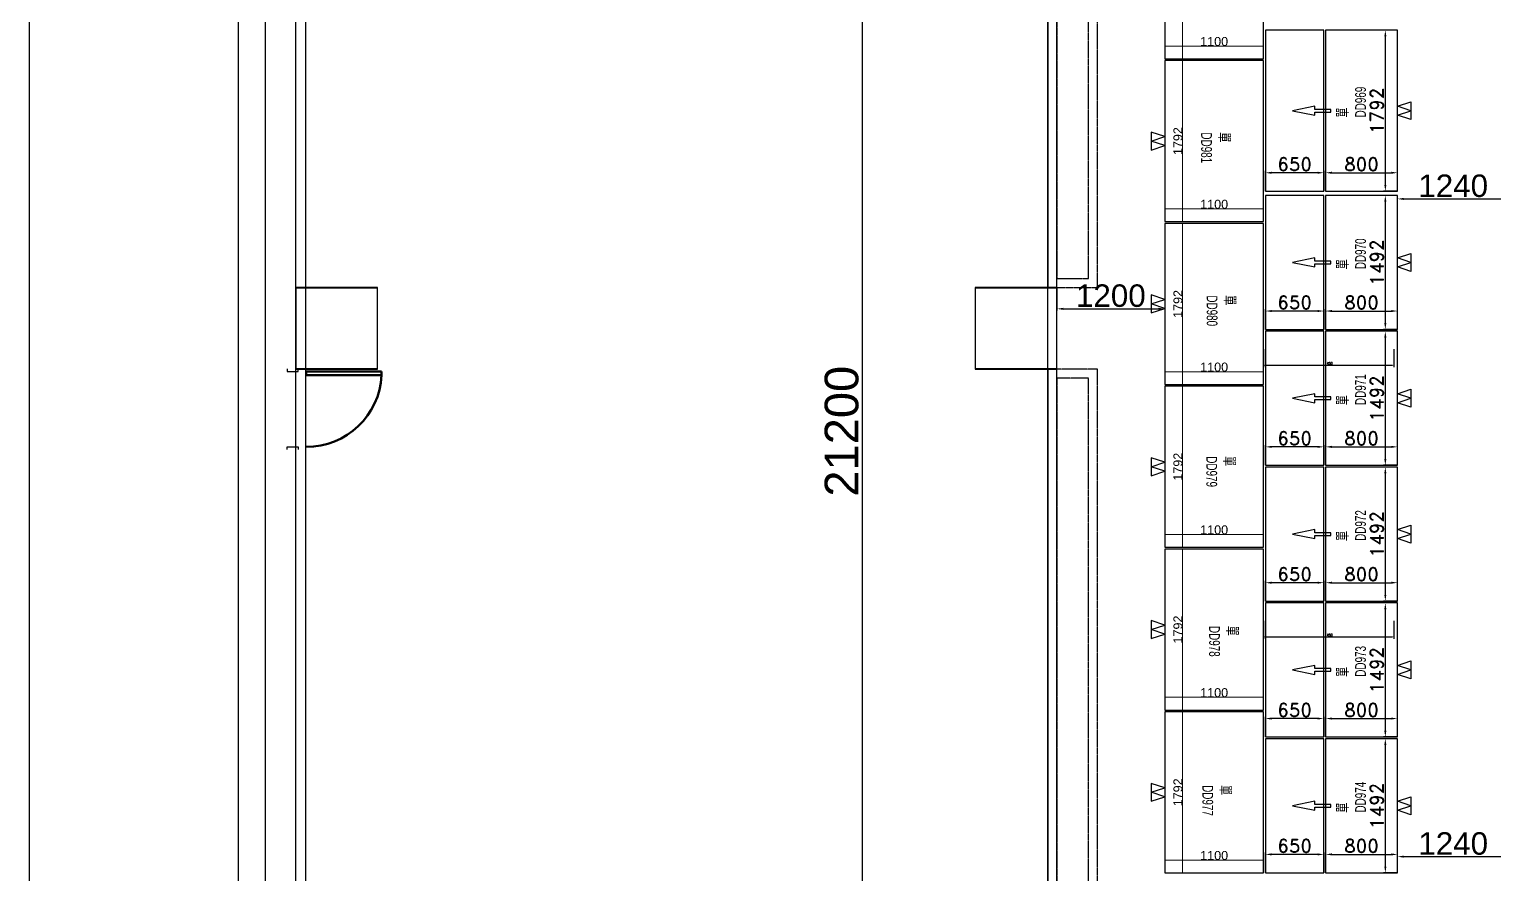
# Model space of a CAD drawing. Header units: millimetres. Extents: x 2191 to 43870, y 1353 to 35626.
# Drawn here: x 2191 to 18488, y 10656 to 20055 of the extents above; entities that cross this region are included whole.
import ezdxf

# ---------------------------------------------------------------- set-up
doc = ezdxf.new("R2010")
doc.units = ezdxf.units.MM
doc.linetypes.add('CENTER2', pattern=[28.575, 19.05, -3.175, 3.175, -3.175])
for name, color, linetype in [('archi', 8, 'Continuous'), ('DOOR', 5, 'Continuous'), ('中心線-2', 1, 'CENTER2'), ('動線', 6, 'Continuous'), ('單層倉', 5, 'Continuous'), ('文字', 7, 'Continuous'), ('标注', 7, 'Continuous'), ('標的物', 1, 'Continuous'), ('標示', 3, 'Continuous')]:
    doc.layers.add(name, color=color, linetype=linetype)
doc.styles.add('C1', font='SIMPLEX.shx', dxfattribs={"bigfont": 'CHINESET.shx'})
doc.styles.add('ROMAND', font='romand.shx', dxfattribs={"bigfont": 'chineset.shx'})
doc.styles.get("Standard").update_dxf_attribs({"font": 'arial.ttf'})
doc.styles.add('新細明體', font='PMingLiU.ttf', dxfattribs={"width": 0.7})

# ---------------------------------------------------------------- blocks, each defined once
blk = doc.blocks.new('ARROW')
at = {"color": 3, "linetype": 'Continuous'}
blk.add_lwpolyline([(0, 0, 0, 0.35, 0), (-1, 0, 0.35, 0.35, 0)], format="xyseb", dxfattribs=at)

msp = doc.modelspace()

# ---------------------------------------------------------------- linework, layer by layer
for p, q in [((4514.78772, 33876.95165), (4514.78772, 4076.69297)), ((4814.78772, 33576.95165), (4814.78772, 4376.69297))]:
    msp.add_line(p, q)
at = {"color": 5, "lineweight": 25}
for p, q in [((14827.17754, 21517.79085), (14827.17754, 19725.79085)), ((15927.17754, 19725.79085), (15927.17754, 21517.79085)), ((14827.17754, 19725.79085), (15927.17754, 19725.79085)), ((14827.17754, 19705.79085), (14827.17754, 17913.79085)), ((15927.17754, 19705.79085), (14827.17754, 19705.79085)), ((15927.17754, 17913.79085), (15927.17754, 19705.79085)), ((14827.17754, 17913.79085), (15927.17754, 17913.79085)), ((14827.17754, 17893.79085), (14827.17754, 16101.79085)), ((15927.17754, 17893.79085), (14827.17754, 17893.79085)), ((15927.17754, 16101.79085), (15927.17754, 17893.79085)), ((14827.17754, 16101.79085), (15927.17754, 16101.79085)), ((14827.17754, 16081.79085), (14827.17754, 14289.79085)), ((15927.17754, 16081.79085), (14827.17754, 16081.79085)), ((15927.17754, 14289.79085), (15927.17754, 16081.79085)), ((14827.17754, 14289.79085), (15927.17754, 14289.79085)), ((14827.17754, 14269.79085), (14827.17754, 12477.79085)), ((15927.17754, 14269.79085), (14827.17754, 14269.79085)), ((15927.17754, 12477.79085), (15927.17754, 14269.79085)), ((14827.17754, 12477.79085), (15927.17754, 12477.79085)), ((14827.17754, 12457.79085), (14827.17754, 10665.79085)), ((15927.17754, 12457.79085), (14827.17754, 12457.79085)), ((15927.17754, 10665.79085), (15927.17754, 12457.79085)), ((14827.17754, 10665.79085), (15927.17754, 10665.79085))]:
    msp.add_line(p, q, dxfattribs=at)
at = {"lineweight": 50}
for p, q in [((5272.17753, 16245.7908, 3000), (5272.17751, 16203.7908, 3000)), ((5272.17751, 16203.7908, 3000), (6112.17751, 16203.79038, 3000)), ((6112.17753, 16245.79038, 3000), (5272.17753, 16245.7908, 3000)), ((6112.17751, 16203.79038, 3000), (6112.17753, 16245.79038, 3000))]:
    msp.add_line(p, q, dxfattribs=at)
at = {"color": 0, "lineweight": 50}
msp.add_arc((5271.41509, 16247.69864, 3000), 841.90818, 270.051859052, 357.01048215, dxfattribs=at)
at = {"layer": 'archi', "color": 7}
for p, q in [((5162.17754, 17175.79086, 3000), (6062.17754, 17175.79086, 3000)), ((5162.17754, 16275.79086, 3000), (5162.17754, 17175.79086, 3000)), ((6062.17754, 17175.79086, 3000), (6062.17754, 16275.79086, 3000)), ((12722.17754, 17175.79086, 3000), (13622.17754, 17175.79086, 3000)), ((12722.17754, 16275.79086, 3000), (12722.17754, 17175.79086, 3000)), ((13622.17754, 17175.79086, 3000), (13622.17754, 16275.79086, 3000)), ((6062.17754, 16275.79086, 3000), (5162.17754, 16275.79086, 3000)), ((13622.17754, 16275.79086, 3000), (12722.17754, 16275.79086, 3000))]:
    msp.add_line(p, q, dxfattribs=at)
at = {"layer": 'DOOR'}
for p, q in [((5062.17754, 16275.79086, 3000), (5062.17753, 16245.79086, 3000)), ((5062.17753, 16245.79086, 3000), (5182.17753, 16245.7908, 3000)), ((5182.17753, 16245.7908, 3000), (5182.17754, 16275.7908, 3000)), ((5062.17709, 15375.79086, 3000), (5062.17711, 15405.79086, 3000)), ((5062.17711, 15405.79086, 3000), (5182.17711, 15405.7908, 3000)), ((5182.17711, 15405.7908, 3000), (5182.17709, 15375.7908, 3000))]:
    msp.add_line(p, q, dxfattribs=at)
at = {"layer": '中心線-2'}
for p, q in [((13527.17754, 25370.79086, 3000), (13527.17754, 17180.79086, 3000)), ((13627.17754, 25270.79086, 3000), (13627.17754, 17280.79086, 3000)), ((13977.17754, 17280.79086, 3000), (13977.17754, 25270.79086, 3000)), ((14077.17754, 17180.79086, 3000), (14077.17754, 25370.79086, 3000)), ((13627.17754, 17280.79086, 3000), (13977.17754, 17280.79086, 3000)), ((13527.17754, 17180.79086, 3000), (14077.17754, 17180.79086, 3000)), ((14077.17754, 16270.79086, 3000), (13527.17754, 16270.79086, 3000)), ((13527.17754, 16270.79086, 3000), (13527.17755, 6925.79087, 3000)), ((13977.17754, 16170.79086, 3000), (13627.17754, 16170.79086, 3000)), ((13627.17754, 16170.79086, 3000), (13627.17755, 7025.79087, 3000)), ((13977.17755, 7025.79087, 3000), (13977.17754, 16170.79086, 3000)), ((14077.17755, 6925.79087, 3000), (14077.17754, 16270.79086, 3000))]:
    msp.add_line(p, q, dxfattribs=at)
at = {"layer": '動線'}
for p, q in [((13527.17755, 4855.79086, 3000), (13527.17755, 26280.79086, 3000)), ((13627.17755, 4855.79086, 3000), (13627.17755, 26180.79086, 3000))]:
    msp.add_line(p, q, dxfattribs=at)
at = {"layer": '動線', "lineweight": -3}
for p, q in [((17417.17754, 19198.79086), (17567.17754, 19248.79086)), ((17567.17754, 19248.79086), (17567.17754, 19148.79086)), ((16497.63183, 19198.79063), (16247.63183, 19148.79063)), ((16247.63183, 19148.79063), (16497.63183, 19098.79063)), ((16497.63183, 19163.79063), (16497.63183, 19198.79063)), ((16675.26811, 19163.79063), (16497.63183, 19163.79063)), ((16497.63183, 19133.79063), (16675.26811, 19133.79063)), ((16497.63183, 19098.79063), (16497.63183, 19133.79063)), ((16675.26811, 19133.79063), (16675.26811, 19163.79063)), ((17567.17754, 19148.79086), (17417.17754, 19198.79086)), ((17417.17754, 19098.79086), (17567.17754, 19148.79086)), ((17567.17754, 19048.79086), (17417.17754, 19098.79086)), ((17567.17754, 19148.79086), (17567.17754, 19048.79086)), ((14827.17754, 18859.79085), (14677.17754, 18909.79085)), ((14677.17754, 18909.79085), (14677.17754, 18809.79085)), ((14677.17754, 18809.79085), (14827.17754, 18859.79085)), ((14827.17754, 18759.79085), (14677.17754, 18809.79085)), ((14677.17754, 18809.79085), (14677.17754, 18709.79085)), ((14677.17754, 18709.79085), (14827.17754, 18759.79085)), ((16497.63183, 17509.79063), (16247.63183, 17459.79063)), ((16247.63183, 17459.79063), (16497.63183, 17409.79063)), ((16497.63183, 17474.79063), (16497.63183, 17509.79063)), ((16675.26811, 17474.79063), (16497.63183, 17474.79063)), ((16497.63183, 17444.79063), (16675.26811, 17444.79063)), ((16497.63183, 17409.79063), (16497.63183, 17444.79063)), ((16675.26811, 17444.79063), (16675.26811, 17474.79063)), ((17417.17754, 17509.79085), (17567.17754, 17559.79085)), ((17567.17754, 17459.79085), (17417.17754, 17509.79085)), ((17417.17754, 17409.79085), (17567.17754, 17459.79085)), ((17567.17754, 17559.79085), (17567.17754, 17459.79085)), ((17567.17754, 17459.79085), (17567.17754, 17359.79085)), ((17567.17754, 17359.79085), (17417.17754, 17409.79085)), ((14827.17754, 17047.79085), (14677.17754, 17097.79085)), ((14677.17754, 17097.79085), (14677.17754, 16997.79085)), ((14677.17754, 16997.79085), (14827.17754, 17047.79085)), ((14827.17754, 16947.79085), (14677.17754, 16997.79085)), ((14677.17754, 16997.79085), (14677.17754, 16897.79085)), ((14677.17754, 16897.79085), (14827.17754, 16947.79085)), ((16497.63183, 15997.79063), (16247.63183, 15947.79063)), ((16497.63183, 15962.79063), (16497.63183, 15997.79063)), ((17417.17754, 15997.79085), (17567.17754, 16047.79085)), ((17567.17754, 15947.79085), (17417.17754, 15997.79085)), ((17567.17754, 16047.79085), (17567.17754, 15947.79085)), ((16247.63183, 15947.79063), (16497.63183, 15897.79063)), ((16675.26811, 15962.79063), (16497.63183, 15962.79063)), ((16497.63183, 15932.79063), (16675.26811, 15932.79063)), ((16497.63183, 15897.79063), (16497.63183, 15932.79063)), ((16675.26811, 15932.79063), (16675.26811, 15962.79063)), ((17417.17754, 15897.79085), (17567.17754, 15947.79085)), ((17567.17754, 15847.79085), (17417.17754, 15897.79085)), ((17567.17754, 15947.79085), (17567.17754, 15847.79085)), ((14827.17754, 15235.79085), (14677.17754, 15285.79085)), ((14677.17754, 15285.79085), (14677.17754, 15185.79085)), ((14677.17754, 15185.79085), (14827.17754, 15235.79085)), ((14827.17754, 15135.79085), (14677.17754, 15185.79085)), ((14677.17754, 15185.79085), (14677.17754, 15085.79085)), ((14677.17754, 15085.79085), (14827.17754, 15135.79085)), ((17417.17754, 14485.79085), (17567.17754, 14535.79085)), ((17567.17754, 14535.79085), (17567.17754, 14435.79085)), ((16497.63183, 14485.79063), (16247.63183, 14435.79063)), ((16247.63183, 14435.79063), (16497.63183, 14385.79063)), ((16497.63183, 14450.79063), (16497.63183, 14485.79063)), ((16675.26811, 14450.79063), (16497.63183, 14450.79063)), ((16497.63183, 14420.79063), (16675.26811, 14420.79063)), ((16497.63183, 14385.79063), (16497.63183, 14420.79063)), ((16675.26811, 14420.79063), (16675.26811, 14450.79063)), ((17567.17754, 14435.79085), (17417.17754, 14485.79085)), ((17417.17754, 14385.79085), (17567.17754, 14435.79085)), ((17567.17754, 14335.79085), (17417.17754, 14385.79085)), ((17567.17754, 14435.79085), (17567.17754, 14335.79085)), ((14827.17754, 13423.79085), (14677.17754, 13473.79085)), ((14677.17754, 13473.79085), (14677.17754, 13373.79085)), ((14677.17754, 13373.79085), (14827.17754, 13423.79085)), ((14827.17754, 13323.79085), (14677.17754, 13373.79085)), ((14677.17754, 13373.79085), (14677.17754, 13273.79085)), ((14677.17754, 13273.79085), (14827.17754, 13323.79085)), ((16497.63183, 12973.79063), (16247.63183, 12923.79063)), ((16247.63183, 12923.79063), (16497.63183, 12873.79063)), ((16497.63183, 12938.79063), (16497.63183, 12973.79063)), ((16675.26811, 12938.79063), (16497.63183, 12938.79063)), ((16497.63183, 12908.79063), (16675.26811, 12908.79063)), ((16497.63183, 12873.79063), (16497.63183, 12908.79063)), ((16675.26811, 12908.79063), (16675.26811, 12938.79063)), ((17417.17754, 12973.79085), (17567.17754, 13023.79085)), ((17567.17754, 12923.79085), (17417.17754, 12973.79085)), ((17417.17754, 12873.79085), (17567.17754, 12923.79085)), ((17567.17754, 13023.79085), (17567.17754, 12923.79085)), ((17567.17754, 12923.79085), (17567.17754, 12823.79085)), ((17567.17754, 12823.79085), (17417.17754, 12873.79085)), ((14827.17754, 11611.79085), (14677.17754, 11661.79085)), ((14677.17754, 11661.79085), (14677.17754, 11561.79085)), ((14677.17754, 11561.79085), (14827.17754, 11611.79085)), ((14827.17754, 11511.79085), (14677.17754, 11561.79085)), ((14677.17754, 11561.79085), (14677.17754, 11461.79085)), ((14677.17754, 11461.79085), (14827.17754, 11511.79085)), ((16497.63183, 11461.79063), (16247.63183, 11411.79063)), ((16247.63183, 11411.79063), (16497.63183, 11361.79063)), ((16497.63183, 11426.79063), (16497.63183, 11461.79063)), ((16675.26811, 11426.79063), (16497.63183, 11426.79063)), ((16675.26811, 11396.79063), (16675.26811, 11426.79063)), ((17417.17754, 11461.79085), (17567.17754, 11511.79085)), ((17567.17754, 11411.79085), (17417.17754, 11461.79085)), ((17417.17754, 11361.79085), (17567.17754, 11411.79085)), ((17567.17754, 11511.79085), (17567.17754, 11411.79085)), ((17567.17754, 11411.79085), (17567.17754, 11311.79085)), ((16497.63183, 11396.79063), (16675.26811, 11396.79063)), ((16497.63183, 11361.79063), (16497.63183, 11396.79063)), ((17567.17754, 11311.79085), (17417.17754, 11361.79085))]:
    msp.add_line(p, q, dxfattribs=at)
at = {"layer": '單層倉'}
for p, q in [((15947.17754, 20044.79086), (15947.17754, 18252.79086)), ((16597.17754, 20044.79086), (15947.17754, 20044.79086)), ((16597.17754, 18252.79086), (16597.17754, 20044.79086)), ((17417.17754, 20044.79086), (16617.17754, 20044.79086)), ((16617.17754, 20044.79086), (16617.17754, 18252.79086)), ((17417.17754, 18252.79086), (17417.17754, 20044.79086)), ((15947.17754, 18252.79086), (16597.17754, 18252.79086)), ((15947.17754, 18205.79085), (15947.17754, 16713.79085)), ((16597.17754, 18205.79085), (15947.17754, 18205.79085)), ((16597.17754, 16713.79085), (16597.17754, 18205.79085)), ((16617.17754, 18252.79086), (17417.17754, 18252.79086)), ((17417.17754, 18205.79085), (16617.17754, 18205.79085)), ((16617.17754, 18205.79085), (16617.17754, 16713.79085)), ((17417.17754, 16713.79085), (17417.17754, 18205.79085)), ((15947.17754, 16713.79085), (16597.17754, 16713.79085)), ((15947.17754, 16693.79085), (15947.17754, 15201.79085)), ((16597.17754, 16693.79085), (15947.17754, 16693.79085)), ((16597.17754, 15201.79085), (16597.17754, 16693.79085)), ((16617.17754, 16713.79085), (17417.17754, 16713.79085)), ((17417.17754, 16693.79085), (16617.17754, 16693.79085)), ((16617.17754, 16693.79085), (16617.17754, 15201.79085)), ((17417.17754, 15201.79085), (17417.17754, 16693.79085)), ((15947.17754, 15201.79085), (16597.17754, 15201.79085)), ((15947.17754, 15181.79085), (15947.17754, 13689.79085)), ((16597.17754, 15181.79085), (15947.17754, 15181.79085)), ((16597.17754, 13689.79085), (16597.17754, 15181.79085)), ((16617.17754, 15201.79085), (17417.17754, 15201.79085)), ((17417.17754, 15181.79085), (16617.17754, 15181.79085)), ((16617.17754, 15181.79085), (16617.17754, 13689.79085)), ((17417.17754, 13689.79085), (17417.17754, 15181.79085)), ((15947.17754, 13689.79085), (16597.17754, 13689.79085)), ((16617.17754, 13689.79085), (17417.17754, 13689.79085)), ((15947.17754, 13669.79085), (15947.17754, 12177.79085)), ((16597.17754, 13669.79085), (15947.17754, 13669.79085)), ((16597.17754, 12177.79085), (16597.17754, 13669.79085)), ((17417.17754, 13669.79085), (16617.17754, 13669.79085)), ((16617.17754, 13669.79085), (16617.17754, 12177.79085)), ((17417.17754, 12177.79085), (17417.17754, 13669.79085)), ((15947.17754, 12177.79085), (16597.17754, 12177.79085)), ((15947.17754, 12157.79085), (15947.17754, 10665.79085)), ((16597.17754, 12157.79085), (15947.17754, 12157.79085)), ((16597.17754, 10665.79085), (16597.17754, 12157.79085)), ((16617.17754, 12177.79085), (17417.17754, 12177.79085)), ((17417.17754, 12157.79085), (16617.17754, 12157.79085)), ((16617.17754, 12157.79085), (16617.17754, 10665.79085)), ((17417.17754, 10665.79085), (17417.17754, 12157.79085)), ((15947.17754, 10665.79085), (16597.17754, 10665.79085)), ((16617.17754, 10665.79085), (17417.17754, 10665.79085))]:
    msp.add_line(p, q, dxfattribs=at)
at = {"layer": '文字'}
msp.add_line((2190.88634, 34921.23431), (2190.88634, 1352.8079), dxfattribs=at)
at = {"layer": '标注', "color": 252, "lineweight": 5, "true_color": 0x939598}
for p, q in [((15025.26188, 19728.29085), (15025.26188, 21515.29085)), ((14827.17754, 19726.41585), (14827.17754, 19869.03318)), ((14827.80254, 19725.79085), (15026.51188, 19725.79085)), ((14829.67754, 19867.78318), (15924.67754, 19867.78318)), ((15927.17754, 19726.41585), (15927.17754, 19869.03318)), ((14827.80254, 19705.79085), (15026.51188, 19705.79085)), ((15025.26188, 17916.29085), (15025.26188, 19703.29085)), ((14827.17754, 17914.41585), (14827.17754, 18057.03318)), ((14829.67754, 18055.78318), (15924.67754, 18055.78318)), ((15927.17754, 17914.41585), (15927.17754, 18057.03318)), ((14827.80254, 17913.79085), (15026.51188, 17913.79085)), ((14827.80254, 17893.79085), (15026.51188, 17893.79085)), ((15025.26188, 16104.29085), (15025.26188, 17891.29085)), ((14827.17754, 16102.41585), (14827.17754, 16245.03318)), ((14829.67754, 16243.78318), (15924.67754, 16243.78318)), ((15927.17754, 16102.41585), (15927.17754, 16245.03318)), ((14827.80254, 16101.79085), (15026.51188, 16101.79085)), ((14827.80254, 16081.79085), (15026.51188, 16081.79085)), ((15025.26188, 14292.29085), (15025.26188, 16079.29085)), ((14827.17754, 14290.41585), (14827.17754, 14433.03318)), ((14829.67754, 14431.78318), (15924.67754, 14431.78318)), ((15927.17754, 14290.41585), (15927.17754, 14433.03318)), ((14827.80254, 14289.79085), (15026.51188, 14289.79085)), ((14827.80254, 14269.79085), (15026.51188, 14269.79085)), ((15025.26188, 12480.29085), (15025.26188, 14267.29085)), ((14827.17754, 12478.41585), (14827.17754, 12621.03318)), ((14829.67754, 12619.78318), (15924.67754, 12619.78318)), ((15927.17754, 12478.41585), (15927.17754, 12621.03318)), ((14827.80254, 12477.79085), (15026.51188, 12477.79085)), ((14827.80254, 12457.79085), (15026.51188, 12457.79085)), ((15025.26188, 10668.29085), (15025.26188, 12455.29085)), ((14827.17754, 10666.41585), (14827.17754, 10809.03318)), ((14829.67754, 10807.78318), (15924.67754, 10807.78318)), ((15927.17754, 10666.41585), (15927.17754, 10809.03318)), ((14827.80254, 10665.79085), (15026.51188, 10665.79085))]:
    msp.add_line(p, q, dxfattribs=at)
at = {"layer": '标注'}
for p, q in [((15927.17754, 16495.79085), (15927.17754, 16295.17896)), ((17377.17754, 16495.79085), (17377.17754, 16295.17896)), ((15942.17754, 16315.17896), (17362.17754, 16315.17896)), ((15927.17754, 13471.79085), (15927.17754, 13271.17896)), ((17377.17754, 13471.79085), (17377.17754, 13271.17896)), ((15942.17754, 13291.17896), (17362.17754, 13291.17896))]:
    msp.add_line(p, q, dxfattribs=at)
at = {"layer": '标注', "color": 252, "lineweight": 50, "true_color": 0x939598}
for points in [[(14829.67754, 19868.19984), (14829.67754, 19867.36651), (14827.17754, 19867.78318)], [(15024.84521, 19728.29085), (15025.67855, 19728.29085), (15025.26188, 19725.79085)], [(15924.67754, 19868.19984), (15924.67754, 19867.36651), (15927.17754, 19867.78318)], [(15024.84521, 19703.29085), (15025.67855, 19703.29085), (15025.26188, 19705.79085)], [(14829.67754, 18056.19984), (14829.67754, 18055.36651), (14827.17754, 18055.78318)], [(15924.67754, 18056.19984), (15924.67754, 18055.36651), (15927.17754, 18055.78318)], [(15024.84521, 17916.29085), (15025.67855, 17916.29085), (15025.26188, 17913.79085)], [(15024.84521, 17891.29085), (15025.67855, 17891.29085), (15025.26188, 17893.79085)], [(14829.67754, 16244.19984), (14829.67754, 16243.36651), (14827.17754, 16243.78318)], [(15924.67754, 16244.19984), (15924.67754, 16243.36651), (15927.17754, 16243.78318)], [(15024.84521, 16104.29085), (15025.67855, 16104.29085), (15025.26188, 16101.79085)], [(15024.84521, 16079.29085), (15025.67855, 16079.29085), (15025.26188, 16081.79085)], [(14829.67754, 14432.19984), (14829.67754, 14431.36651), (14827.17754, 14431.78318)], [(15924.67754, 14432.19984), (15924.67754, 14431.36651), (15927.17754, 14431.78318)], [(15024.84521, 14292.29085), (15025.67855, 14292.29085), (15025.26188, 14289.79085)], [(15024.84521, 14267.29085), (15025.67855, 14267.29085), (15025.26188, 14269.79085)], [(14829.67754, 12620.19984), (14829.67754, 12619.36651), (14827.17754, 12619.78318)], [(15924.67754, 12620.19984), (15924.67754, 12619.36651), (15927.17754, 12619.78318)], [(15024.84521, 12480.29085), (15025.67855, 12480.29085), (15025.26188, 12477.79085)], [(15024.84521, 12455.29085), (15025.67855, 12455.29085), (15025.26188, 12457.79085)], [(14829.67754, 10808.19984), (14829.67754, 10807.36651), (14827.17754, 10807.78318)], [(15924.67754, 10808.19984), (15924.67754, 10807.36651), (15927.17754, 10807.78318)], [(15024.84521, 10668.29085), (15025.67855, 10668.29085), (15025.26188, 10665.79085)]]:
    msp.add_solid(points, dxfattribs=at)
at = {"layer": '標的物'}
for p, q in [((5157.17754, 8525.79086, 3000), (5157.17754, 34921.23431, 3000)), ((5267.17754, 8525.79086, 3000), (5267.17754, 34921.23431, 3000)), ((13527.17754, 25370.79086, 3000), (13527.17754, 17180.79086, 3000)), ((13627.17754, 17180.79086, 3000), (13627.17754, 25370.79086, 3000)), ((6067.17754, 17180.79086, 3000), (5157.17754, 17180.79086, 3000)), ((5157.17754, 17180.79086, 3000), (5157.17754, 16270.79086, 3000)), ((6067.17754, 16270.79086, 3000), (6067.17754, 17180.79086, 3000)), ((13627.17754, 17180.79086, 3000), (12717.17754, 17180.79086, 3000)), ((12717.17754, 17180.79086, 3000), (12717.17754, 16270.79086, 3000)), ((13527.17754, 17180.79086, 3000), (13627.17754, 17180.79086, 3000)), ((13627.17754, 16270.79086, 3000), (13627.17754, 17180.79086, 3000)), ((5157.17754, 16270.79086, 3000), (6067.17754, 16270.79086, 3000)), ((12717.17754, 16270.79086, 3000), (13627.17754, 16270.79086, 3000)), ((13527.17754, 16270.79086, 3000), (13527.17755, 6925.79087, 3000)), ((13627.17754, 16270.79086, 3000), (13527.17754, 16270.79086, 3000)), ((13627.17755, 6925.79087, 3000), (13627.17754, 16270.79086, 3000))]:
    msp.add_line(p, q, dxfattribs=at)
at = {"layer": '標示'}
for p, q in [((11465.34448, 5205.79086), (11465.34448, 25955.79086)), ((17417.17754, 17986.45382, -3000), (17417.17754, 18186.51173, -3000)), ((17487.17754, 18166.51173, -3000), (18587.17754, 18166.51173, -3000)), ((13627.17754, 17180.79086), (13627.17754, 16923.37609)), ((14827.17754, 17180.79086), (14827.17754, 16923.37609)), ((13697.17754, 16943.37609), (14757.17754, 16943.37609)), ((17417.17754, 10665.79085, -3000), (17417.17754, 10865.84877, -3000)), ((17487.17754, 10845.84877, -3000), (18587.17754, 10845.84877, -3000))]:
    msp.add_line(p, q, dxfattribs=at)
at = {"layer": '標示', "color": 251}
for p, q in [((17417.17754, 20044.79086), (17262.09102, 20044.79086)), ((17282.09102, 18322.79086), (17282.09102, 19974.79086)), ((15947.17754, 18252.79086), (15947.17754, 18477.83485)), ((16527.17754, 18457.83485), (16017.17754, 18457.83485)), ((16597.17754, 18252.79086), (16597.17754, 18477.83485)), ((16617.17754, 18252.79086), (16617.17754, 18477.83485)), ((16687.17754, 18457.83485), (17347.17754, 18457.83485)), ((17417.17754, 18252.79086), (17417.17754, 18477.83485)), ((17417.17754, 18252.79086), (17262.09102, 18252.79086)), ((17417.17754, 18205.79085), (17262.09102, 18205.79085)), ((17282.09102, 16783.79085), (17282.09102, 18135.79085)), ((15947.17754, 16713.79085), (15947.17754, 16938.83485)), ((16527.17754, 16918.83485), (16017.17754, 16918.83485)), ((16597.17754, 16713.79085), (16597.17754, 16938.83485)), ((16617.17754, 16713.79085), (16617.17754, 16938.83485)), ((16687.17754, 16918.83485), (17347.17754, 16918.83485)), ((17417.17754, 16713.79085), (17417.17754, 16938.83485)), ((17417.17754, 16713.79085), (17262.09102, 16713.79085)), ((17417.17754, 16693.79085), (17262.09102, 16693.79085)), ((17282.09102, 15271.79085), (17282.09102, 16623.79085)), ((15947.17754, 15201.79085), (15947.17754, 15426.83485)), ((16527.17754, 15406.83485), (16017.17754, 15406.83485)), ((16597.17754, 15201.79085), (16597.17754, 15426.83485)), ((16617.17754, 15201.79085), (16617.17754, 15426.83485)), ((16687.17754, 15406.83485), (17347.17754, 15406.83485)), ((17417.17754, 15201.79085), (17417.17754, 15426.83485)), ((17417.17754, 15201.79085), (17262.09102, 15201.79085)), ((17417.17754, 15181.79085), (17262.09102, 15181.79085)), ((17282.09102, 13759.79085), (17282.09102, 15111.79085)), ((15947.17754, 13689.79085), (15947.17754, 13914.83485)), ((16527.17754, 13894.83485), (16017.17754, 13894.83485)), ((16597.17754, 13689.79085), (16597.17754, 13914.83485)), ((16617.17754, 13689.79085), (16617.17754, 13914.83485)), ((16687.17754, 13894.83485), (17347.17754, 13894.83485)), ((17417.17754, 13689.79085), (17417.17754, 13914.83485)), ((17417.17754, 13689.79085), (17262.09102, 13689.79085)), ((17417.17754, 13669.79085), (17262.09102, 13669.79085)), ((17282.09102, 12247.79085), (17282.09102, 13599.79085)), ((15947.17754, 12177.79085), (15947.17754, 12402.83485)), ((16597.17754, 12177.79085), (16597.17754, 12402.83485)), ((16617.17754, 12177.79085), (16617.17754, 12402.83485)), ((17417.17754, 12177.79085), (17417.17754, 12402.83485)), ((16527.17754, 12382.83485), (16017.17754, 12382.83485)), ((16687.17754, 12382.83485), (17347.17754, 12382.83485)), ((17417.17754, 12177.79085), (17262.09102, 12177.79085)), ((17417.17754, 12157.79085), (17262.09102, 12157.79085)), ((17282.09102, 10735.79085), (17282.09102, 12087.79085)), ((15947.17754, 10665.79085), (15947.17754, 10890.83485)), ((16527.17754, 10870.83485), (16017.17754, 10870.83485)), ((16597.17754, 10665.79085), (16597.17754, 10890.83485)), ((16617.17754, 10665.79085), (16617.17754, 10890.83485)), ((16687.17754, 10870.83485), (17347.17754, 10870.83485)), ((17417.17754, 10665.79085), (17417.17754, 10890.83485)), ((17417.17754, 10665.79085), (17262.09102, 10665.79085))]:
    msp.add_line(p, q, dxfattribs=at)
at = {"layer": '標示', "color": 251, "lineweight": 50}
for points in [[(17270.42435, 19974.79086), (17293.75769, 19974.79086), (17282.09102, 20044.79086)], [(16017.17754, 18469.50152), (16017.17754, 18446.16819), (15947.17754, 18457.83485)], [(16527.17754, 18469.50152), (16527.17754, 18446.16819), (16597.17754, 18457.83485)], [(16687.17754, 18469.50152), (16687.17754, 18446.16819), (16617.17754, 18457.83485)], [(17347.17754, 18469.50152), (17347.17754, 18446.16819), (17417.17754, 18457.83485)], [(17270.42435, 18322.79086), (17293.75769, 18322.79086), (17282.09102, 18252.79086)], [(17270.42435, 18135.79085), (17293.75769, 18135.79085), (17282.09102, 18205.79085)], [(16017.17754, 16930.50151), (16017.17754, 16907.16818), (15947.17754, 16918.83485)], [(16527.17754, 16930.50151), (16527.17754, 16907.16818), (16597.17754, 16918.83485)], [(16687.17754, 16930.50151), (16687.17754, 16907.16818), (16617.17754, 16918.83485)], [(17347.17754, 16930.50151), (17347.17754, 16907.16818), (17417.17754, 16918.83485)], [(17270.42435, 16783.79085), (17293.75769, 16783.79085), (17282.09102, 16713.79085)], [(17270.42435, 16623.79085), (17293.75769, 16623.79085), (17282.09102, 16693.79085)], [(16017.17754, 15418.50151), (16017.17754, 15395.16818), (15947.17754, 15406.83485)], [(16527.17754, 15418.50151), (16527.17754, 15395.16818), (16597.17754, 15406.83485)], [(16687.17754, 15418.50151), (16687.17754, 15395.16818), (16617.17754, 15406.83485)], [(17347.17754, 15418.50151), (17347.17754, 15395.16818), (17417.17754, 15406.83485)], [(17270.42435, 15271.79085), (17293.75769, 15271.79085), (17282.09102, 15201.79085)], [(17270.42435, 15111.79085), (17293.75769, 15111.79085), (17282.09102, 15181.79085)], [(16017.17754, 13906.50151), (16017.17754, 13883.16818), (15947.17754, 13894.83485)], [(16527.17754, 13906.50151), (16527.17754, 13883.16818), (16597.17754, 13894.83485)], [(16687.17754, 13906.50151), (16687.17754, 13883.16818), (16617.17754, 13894.83485)], [(17347.17754, 13906.50151), (17347.17754, 13883.16818), (17417.17754, 13894.83485)], [(17270.42435, 13759.79085), (17293.75769, 13759.79085), (17282.09102, 13689.79085)], [(17270.42435, 13599.79085), (17293.75769, 13599.79085), (17282.09102, 13669.79085)], [(16017.17754, 12394.50151), (16017.17754, 12371.16818), (15947.17754, 12382.83485)], [(16527.17754, 12394.50151), (16527.17754, 12371.16818), (16597.17754, 12382.83485)], [(16687.17754, 12394.50151), (16687.17754, 12371.16818), (16617.17754, 12382.83485)], [(17347.17754, 12394.50151), (17347.17754, 12371.16818), (17417.17754, 12382.83485)], [(17270.42435, 12247.79085), (17293.75769, 12247.79085), (17282.09102, 12177.79085)], [(17270.42435, 12087.79085), (17293.75769, 12087.79085), (17282.09102, 12157.79085)], [(16017.17754, 10882.50151), (16017.17754, 10859.16818), (15947.17754, 10870.83485)], [(16527.17754, 10882.50151), (16527.17754, 10859.16818), (16597.17754, 10870.83485)], [(16687.17754, 10882.50151), (16687.17754, 10859.16818), (16617.17754, 10870.83485)], [(17347.17754, 10882.50151), (17347.17754, 10859.16818), (17417.17754, 10870.83485)], [(17270.42435, 10735.79085), (17293.75769, 10735.79085), (17282.09102, 10665.79085)]]:
    msp.add_solid(points, dxfattribs=at)
at = {"layer": '標示', "lineweight": 50}
for points in [[(17487.17754, 18178.1784, -3000), (17487.17754, 18154.84507, -3000), (17417.17754, 18166.51173, -3000)], [(13697.17754, 16955.04275), (13697.17754, 16931.70942), (13627.17754, 16943.37609)], [(14757.17754, 16955.04275), (14757.17754, 16931.70942), (14827.17754, 16943.37609)], [(17487.17754, 10857.51544, -3000), (17487.17754, 10834.1821, -3000), (17417.17754, 10845.84877, -3000)]]:
    msp.add_solid(points, dxfattribs=at)

# ---------------------------------------------------------------- block references
at = {"layer": '标注', "xscale": 15, "yscale": 15, "zscale": 15, "rotation": 180}
for p in [(15927.17754, 16315.17896), (15927.17754, 13291.17896)]:
    msp.add_blockref('ARROW', p, dxfattribs=at)
at = {"layer": '标注', "xscale": 15, "yscale": 15, "zscale": 15}
for p in [(17377.17754, 16315.17896), (17377.17754, 13291.17896)]:
    msp.add_blockref('ARROW', p, dxfattribs=at)

# ---------------------------------------------------------------- texts
at = {"layer": '文字', "color": 7, "lineweight": 50, "style": '新細明體', "width": 0.7}
for s, rotation, p in [('DD969', 90, (17066.08437, 19073.62732)), ('DD981', 270, (15232.42251, 18906.71083)), ('DD970', 90, (17066.08437, 17384.62731)), ('DD980', 270, (15294.24361, 17092.88648)), ('DD971', 90, (17066.08437, 15872.62731)), ('DD979', 270, (15290.00809, 15302.0835)), ('DD972', 90, (17066.08437, 14360.62731)), ('DD978', 270, (15320.91864, 13413.23491)), ('DD973', 90, (17066.08437, 12848.62731)), ('DD977', 270, (15246.03116, 11641.41614)), ('DD974', 90, (17066.08437, 11336.62731))]:
    msp.add_text(s, height=120, rotation=rotation, dxfattribs=at).set_placement(p)
at = {"layer": '文字', "color": 6, "lineweight": 50, "style": '新細明體', "width": 0.7}
for rotation, p in [(90, (16865.73554, 19070.81918)), (270, (15432.77135, 18909.51897)), (90, (16865.73554, 17381.81917)), (270, (15494.59245, 17095.69462)), (90, (16865.73554, 15869.81917)), (270, (15490.35692, 15304.89164)), (90, (16865.73554, 14357.81917)), (270, (15521.26748, 13416.04305)), (90, (16865.73554, 12845.81917)), (270, (15446.38, 11644.22428)), (90, (16865.73554, 11333.81917))]:
    msp.add_text('單', height=120, rotation=rotation, dxfattribs=at).set_placement(p)
at = {"layer": '标注', "color": 252, "lineweight": 5, "true_color": 0x939598, "char_height": 100, "attachment_point": 5}
for insert in [(15377.17754, 19918.40818), (15377.17754, 18106.40818), (15377.17754, 16294.40818), (15377.17754, 14482.40818), (15377.17754, 12670.40818), (15377.17754, 10858.40818)]:
    msp.add_mtext('1100', dxfattribs=dict(at, insert=insert))
at = {"layer": '标注', "color": 252, "lineweight": 5, "true_color": 0x939598, "char_height": 100, "attachment_point": 5, "rotation": 90}
for insert in [(14974.63688, 18809.79085), (14974.63688, 16997.79085), (14974.63688, 15185.79085), (14974.63688, 13373.79085), (14974.63688, 11561.79085)]:
    msp.add_mtext('1792', dxfattribs=dict(at, insert=insert))
at = {"layer": '标注', "char_height": 25, "attachment_point": 5, "style": 'C1'}
for insert in [(16652.17754, 16336.67896), (16652.17754, 13312.67896)]:
    msp.add_mtext('\\A1;1450', dxfattribs=dict(at, insert=insert))
at = {"layer": '標示', "color": 251, "char_height": 150, "attachment_point": 5, "rotation": 90, "style": 'ROMAND'}
for s, insert in [('1792', (17187.09102, 19148.79086)), ('1492', (17187.09102, 17459.79085)), ('1492', (17187.09102, 15947.79085)), ('1492', (17187.09102, 14435.79085)), ('1492', (17187.09102, 12923.79085)), ('1492', (17187.09102, 11411.79085))]:
    msp.add_mtext(s, dxfattribs=dict(at, insert=insert))
at = {"layer": '標示', "color": 251, "char_height": 150, "attachment_point": 5, "style": 'ROMAND'}
for s, insert in [('650', (16272.17754, 18552.83485)), ('800', (17017.17754, 18552.83485)), ('650', (16272.17754, 17013.83485)), ('800', (17017.17754, 17013.83485)), ('650', (16272.17754, 15501.83485)), ('800', (17017.17754, 15501.83485)), ('650', (16272.17754, 13989.83485)), ('800', (17017.17754, 13989.83485)), ('650', (16272.17754, 12477.83485)), ('800', (17017.17754, 12477.83485)), ('650', (16272.17754, 10965.83485)), ('800', (17017.17754, 10965.83485))]:
    msp.add_mtext(s, dxfattribs=dict(at, insert=insert))
at = {"layer": '標示', "char_height": 250, "attachment_point": 5}
for s, insert in [('\\A1;1240', (18037.17754, 18311.51173, -3000)), ('\\A1;1200', (14227.17754, 17088.37609)), ('\\A1;1240', (18037.17754, 10990.84877, -3000))]:
    msp.add_mtext(s, dxfattribs=dict(at, insert=insert))
at = {"layer": '標示', "insert": (11232.84448, 15580.79086), "char_height": 375, "attachment_point": 5, "rotation": 90}
msp.add_mtext('\\A1;21200', dxfattribs=at)

doc.saveas('drawing.dxf')
